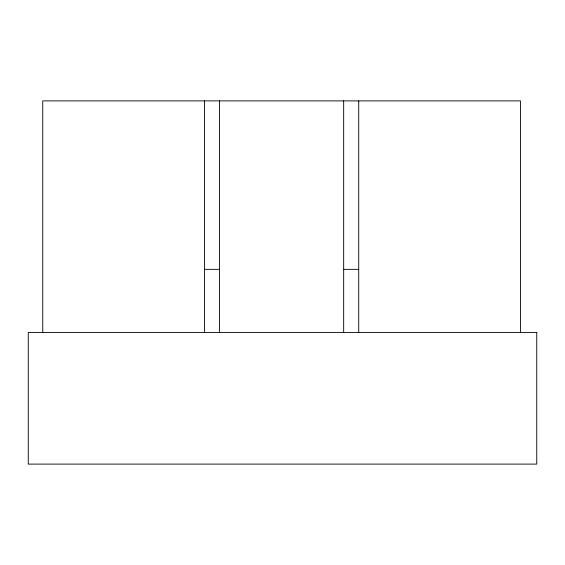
<?xml version="1.0" encoding="UTF-8"?>
<svg xmlns="http://www.w3.org/2000/svg" width="565" height="565" viewBox="0 0 565 565"><rect width="100%" height="100%" fill="white"/><g stroke="black" fill="none" stroke-linecap="round" stroke-linejoin="round"><path stroke-width="0.85" d="M204.495 269.343L219.552 269.343M343.668 269.343L358.726 269.343M520.478 332.51L520.478 100.895L42.749 100.895L42.749 332.51M358.726 100.895L358.726 332.51M343.668 100.895L343.668 332.51M219.552 100.895L219.552 332.51M204.495 100.895L204.495 332.51M536.75 332.51L28.25 332.51L28.25 464.105L536.75 464.105L536.75 332.51"/></g></svg>
